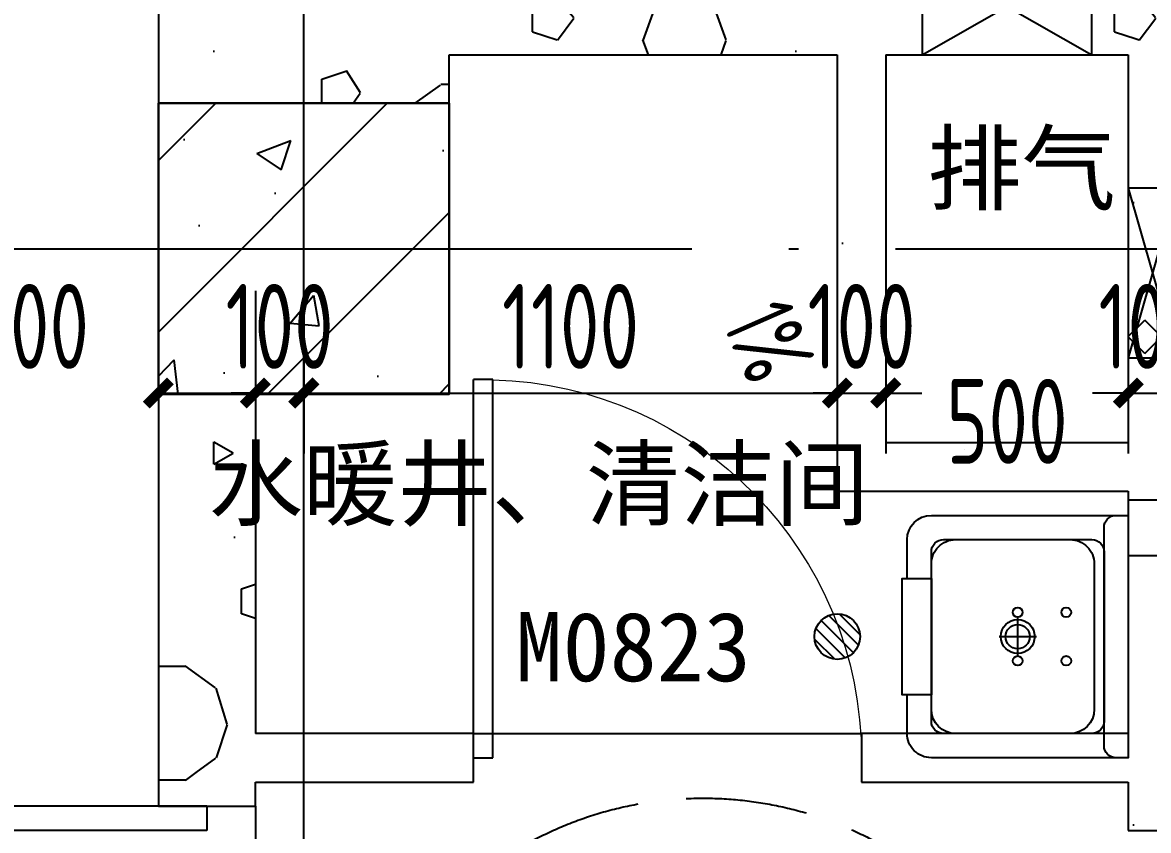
# Model space of a CAD drawing. Extents: x 116425 to 211028, y 11881 to 56060.
# Drawn here: x 182980 to 185302, y 36921 to 38588 of the extents above; entities that cross this region are included whole.
import ezdxf
from ezdxf.xclip import XClip

# ---------------------------------------------------------------- set-up
doc = ezdxf.new("R2010")
doc.units = 0
doc.header["$LTSCALE"] = 1000
doc.header["$MEASUREMENT"] = 0
doc.header["$XCLIPFRAME"] = 0
doc.linetypes.add('X-104 13#平面$0$DASH', pattern=[0.35, 0.25, -0.1])
doc.linetypes.add('X-104 13#平面$0$DOTE', pattern=[2.4200000000000004, 2, -0.2, 0.02, -0.2])
for name, color, linetype in [('01-标注_尺寸', 124, 'Continuous'), ('01-标注_符号', 200, 'Continuous'), ('02-TEXT_标注', 130, 'Continuous'), ('02-TEXT_门窗', 151, 'Continuous'), ('13#楼幕墙$0$A-C_玻璃幕墙', 140, 'Continuous'), ('13#楼幕墙$0$A-TECH_结构', 21, 'Continuous'), ('13#楼幕墙$0$D-铝板', 181, 'Continuous'), ('X-104 13#平面$0$A-C_门', 150, 'Continuous'), ('X-104 13#平面$0$A-I_卫-洁具', 241, 'Continuous'), ('X-104 13#平面$0$A-TECH_暖通', 6, 'Continuous'), ('X-104 13#平面$0$A-TECH_水', 3, 'Continuous'), ('X-104 13#平面$0$A-TECH_结构', 21, 'Continuous'), ('X-104 13#平面$0$A_AXIS-轴线', 36, 'X-104 13#平面$0$DOTE'), ('X-104 13#平面$1$05-填充_天正', 26, 'Continuous'), ('X-104 13#平面$1$A_STR-砌块墙', 121, 'Continuous'), ('X-104 13#平面$1$A_STR-砼柱', 51, 'Continuous')]:
    doc.layers.add(name, color=color, linetype=linetype)
doc.layers.add('X-104 13#平面$0$000套内', color=226, linetype='Continuous', lineweight=30, plot=False)
doc.styles.add('_TCH_DIM', font='ros1.shx', dxfattribs={"bigfont": 'jd.shx'})
doc.styles.add('_TCH_DIM_T3', font='ROS1', dxfattribs={"width": 0.8, "bigfont": 'JD'})
doc.styles.add('_TCH_WINDOW', font='STXIHEI_0.TTF')
doc.styles.get("Standard").update_dxf_attribs({"font": 'STXIHEI_0.TTF'})
doc.dimstyles.new('_TCH_ARCH&&50', dxfattribs={"dimtxt": 175, "dimasz": 50, "dimexe": 125, "dimexo": 150, "dimgap": 50, "dimtad": 1, "dimdec": 0, "dimzin": 0, "dimdsep": 46, "dimtxsty": '_TCH_DIM_T3', "dimblk": 'ARCHTICK', "dimcen": 0.09, "dimclrt": 7, "dimazin": 2, "dimtfac": 1, "dimtdec": 0, "dimtix": 1, "dimtmove": 2, "dimatfit": 3, "dimfxl": 0, "dimtolj": 1, "dimtzin": 0, "dimarcsym": 0})
pattern_1 = [(0, (354, -366), (600, 1200), [0, -1200]), (0, (-348, -528), (600, 1200), [0, -1200]), (0, (42, -540), (600, 1200), [0, -1200]), (0, (468, -186), (600, 1200), [0, -1200]), (0, (-30, -600), (600, 1200), [0, -1200]), (0, (588, 570), (600, 1200), [0, -1200]), (0, (222, 474), (600, 1200), [0, -1200]), (0, (413.9999999999999, 324), (600, 1200), [0, -1200]), (0, (-564, 300), (600, 1200), [0, -1200]), (0, (24, 246), (600, 1200), [0, -1200]), (0, (-204, -60), (600, 1200), [0, -1200]), (0, (-192, -509.9999999999999), (600, 1200), [0, -1200]), (0, (258, -558), (600, 1200), [0, -1200]), (0, (588, -30), (600, 1200), [0, -1200]), (0, (-534, -216), (600, 1200), [0, -1200]), (0, (-432, -12), (600, 1200), [0, -1200]), (0, (36, -96), (600, 1200), [0, -1200]), (0, (-132, -270), (600, 1200), [0, -1200]), (0, (-228, 126), (600, 1200), [0, -1200]), (0, (-78, 576), (600, 1200), [0, -1200]), (0, (-486.0000000000001, -468), (600, 1200), [0, -1200]), (0, (174, 330), (600, 1200), [0, -1200]), (0, (-384, 348), (600, 1200), [0, -1200]), (0, (-480, 504), (600, 1200), [0, -1200]), (130.601294, (514.285716, 194.285712), (-2999.999966861969, 3600.000015739533), [52.683108, -22074.222]), (18.4349488, (428.571432, 217.142856), (2999.999988936139, 1199.999991146445), [54.21048, -7535.2558]), (90, (428.571432, 165.714288), (600.0000000000001, 1200), [51.428568, -2348.5713]), (161.565051, (480, 148.571424), (-3000.000015105215, 1199.999910544823), [54.21048, -7535.2558]), (53.1301023, (480, 148.571424), (600.0000011342403, 1199.99999943288), [57.14286, -5942.856999999999]), (135, (525.714288, -462.85704), (-600.0000725322863, 1199.999918790402), [48.48732, -3345.6252]), (45, (457.142856, -462.85704), (599.9999961647541, 1199.999995157935), [48.48732, -3345.6252]), (135, (491.428572, -497.1428400000001), (-600.0000725322863, 1199.999918790402), [48.48732, -3345.6252]), (45, (491.428572, -497.1428400000001), (599.9999961647541, 1199.999995157935), [48.48732, -3345.6252]), (116.565051, (-51.42852, 342.857148), (-0.0001043859734650709, 2399.999934707041), [63.887652, -1277.753]), (180, (-79.99991999999999, 399.999996), (-599.9999999999998, 1200), [68.571432, -1131.4285]), (63.43494880000001, (-177.1428, 342.857148), (5.432290706153253e-06, 2399.999988372672), [63.887652, -1277.753]), (116.565051, (-148.5714, 285.714288), (-0.0001043859734650709, 2399.999934707041), [63.887652, -1277.753]), (0, (-148.5714, 285.714288), (600, 1200), [68.571432, -1131.4285]), (63.43494880000001, (-79.99991999999999, 285.714288), (5.432290706153253e-06, 2399.999988372672), [63.887652, -1277.753]), (107.102728, (399.999996, -62.85708000000001), (-1799.999931184909, 6000.000009680287), [77.72269200000001, -32565.805]), (143.972626, (377.142852, 11.428572), (-11399.99985547618, 8399.999990492668), [77.72269200000001, -16244.04]), (180, (314.285712, 57.14286), (-599.9999999999998, 1200), [74.285712, -1125.7142]), (36.02737329999999, (177.14286, 11.428572), (11399.99991575318, 8399.99990944439), [77.72269200000001, -16244.04]), (71.5650511, (154.285716, -57.14279999999999), (1800.000009240657, 5999.99998966958), [72.280632, -7517.185600000001]), (107.102728, (177.14286, -131.42856), (-1799.999931184909, 6000.000009680287), [77.72269200000001, -32565.805]), (143.972626, (240, -177.1428), (-11399.99985547618, 8399.999990492668), [77.72269200000001, -16244.04]), (0, (240, -177.1428), (600, 1200), [74.285712, -1125.7142]), (36.02737329999999, (314.285712, -177.1428), (11399.99991575318, 8399.99990944439), [77.72269200000001, -16244.04]), (71.5650511, (377.142852, -131.42856), (1800.000009240657, 5999.99998966958), [72.280632, -7517.185600000001]), (150.255118, (411.428568, 497.142852), (-1800.000004260273, 1199.999985130039), [46.07004, -9628.639200000001]), (90, (371.428572, 474.28572), (600.0000000000001, 1200), [45.714288, -2354.2855]), (29.7448813, (371.428572, 474.28572), (1800.000001060037, 1199.999994395642), [46.07004, -9628.639200000001]), (116.565051, (131.428572, -354.28572), (-0.0001043859734650709, 2399.999934707041), [63.887652, -1277.753]), (168.690067, (102.857148, -297.1428), (-5400.000004006199, 1199.999969888218), [58.274508, -12179.371]), (41.18592510000001, (0, -325.7142), (14999.99990911732, 13199.99988457684), [60.743688, -25451.604]), (90, (0, -382.85712), (600.0000000000001, 1200), [57.14286, -2342.857]), (138.814074, (45.714288, -422.85708), (-14999.99973338043, 13200.0000840726), [60.743688, -25451.604]), (16.6992442, (45.714288, -422.85708), (19799.99985103278, 5999.99993715613), [59.6589, -24997.075]), (60.9453959, (102.857148, -405.71424), (599.9999984077513, 1199.99998938541), [58.83217200000001, -24650.679]), (109.983106, (-371.42856, 148.571424), (-3000.000011299861, 8399.999977770043), [66.88400399999998, -28024.39499999999]), (155.556045, (-394.28568, 211.428576), (-7800.000029732115, 3599.999925205931), [69.045972, -28930.263]), (24.4439547, (-519.99996, 211.428576), (7800.000003890955, 3599.999982684802), [69.045972, -28930.263]), (70.01689340000001, (-542.85708, 148.571424), (3000.000009044286, 8399.999979161448), [66.88400399999999, -28024.395]), (109.983106, (-519.99996, 85.71428399999999), (-3000.000011299861, 8399.999977770043), [66.88400399999998, -28024.39499999999]), (160.016893, (-457.14276, 62.85714), (-3000.000001763259, 1199.999945333349), [66.88400399999999, -13978.755]), (19.9831065, (-457.14276, 62.85714), (2999.999983528817, 1199.999998096056), [66.88400399999999, -13978.755]), (70.01689340000001, (-394.28568, 85.71428399999999), (3000.000009044286, 8399.999979161448), [66.88400399999999, -28024.395]), (122.005383, (74.285712, 39.999996), (-600.0000805229399, 1199.999938741572), [53.908464, -11266.868]), (18.4349488, (-5.71428, 68.571432), (2999.999988936139, 1199.999991146445), [54.21048, -7535.2558]), (90, (-5.71428, 17.142852), (600.0000000000001, 1200), [51.428568, -2348.5713]), (161.565051, (45.714288, 0), (-3000.000015105215, 1199.999910544823), [54.21048, -7535.2558]), (54.46232220000002, (45.714288, 0), (4199.999993914518, 5999.999991012131), [49.15614, -20596.423]), (116.565051, (-274.28568, -251.42856), (-0.0001043859734650709, 2399.999934707041), [63.887652, -1277.753]), (180, (-302.85708, -194.28564), (-599.9999999999998, 1200), [62.85714, -1137.1428]), (59.0362434, (-399.99996, -251.42856), (600.000001953063, 1199.999994175555), [66.63945599999998, -13927.644]), (120.963756, (-365.71428, -308.57136), (-600.0000819959288, 1199.999944893199), [66.639456, -13927.644]), (0, (-365.71428, -308.57136), (600, 1200), [62.85714, -1137.1428]), (63.43494880000001, (-302.85708, -308.57136), (5.432290706153253e-06, 2399.999988372672), [63.887652, -1277.753])]

# ---------------------------------------------------------------- blocks, each defined once
blk = doc.blocks.new('X-104 13#平面$0$轴网')
at = {"layer": 'X-104 13#平面$0$A_AXIS-轴线', "linetype": 'X-104 13#平面$0$DOTE'}
blk.add_line((48500, -7400.98603368341), (48500, 24620.25062679139), dxfattribs=at)
blk = doc.blocks.new('13#楼幕墙')
at = {"layer": '13#楼幕墙$0$A-C_玻璃幕墙'}
for p, q in [((53293.20742207249, 85645.00747574437), (37799.99999999979, 76699.99999999991)), ((53287.88754627192, 85584.2010170999), (37849.99999999985, 76671.13248654053)), ((53271.92791887028, 85401.78164116651), (37999.99999999985, 76584.52994616209))]:
    blk.add_line(p, q, dxfattribs=at)
at = {"layer": '13#楼幕墙$0$A-TECH_结构'}
blk.add_lwpolyline([(4402.283722101345, 77599.99999999997), (-600.0000000001146, 77599.99999999997), (-600.0000000000582, 59999.99999999997), (21800.00000000001, 59999.99999999994), (21799.99999999999, 61599.99999999991), (58099.99999999993, 61600.00000000006), (58099.99999999987, 81220.00740966003), (53261.28816726917, 85280.16872387758), (38099.99999999985, 76526.79491924313), (38099.99999999985, 72299.99999999991), (12409.71024826031, 72299.99999999997), (4402.283722101213, 77600.00000000006)], dxfattribs=at)
at = {"layer": '13#楼幕墙$0$D-铝板'}
blk.add_lwpolyline([(37725.08619225933, 76829.9535375385), (53309.16704947412, 85827.42685167774), (53293.20742207248, 85645.00747574435), (37799.99999997837, 76700.00000003708)], close=True, dxfattribs=at)
blk = doc.blocks.new('X-104 13#平面$0$hgfd')
at = {"color": 8}
for p, q in [((3.335953806526959e-07, 266.5000000000036), (2.372253220528364e-07, 189.5000000000036)), ((-38.49999971458601, 228.000000048185), (38.50000028541399, 227.9999999518077))]:
    blk.add_line(p, q, dxfattribs=at)
for points in [[(250, -3.504792402964085e-07), (-249.9999999999927, 3.504792402964085e-07), (-249.9999994917889, 406.0000003504792, -0.4142135623732199), (-199.9999994292011, 456.0000002878987), (-119.9999994292084, 456.0000001877597), (-119.9999994166865, 466.000000187767), (120.0000005833208, 465.9999998122548), (120.0000005708062, 455.9999998122548), (200.000000570777, 455.9999997121158, -0.414213562372991), (250.0000005081893, 405.9999996495353)], [(175.000000062566, 49.99999974339516), (-174.9999999374049, 50.00000025659756, -0.4142135623730927), (-199.9999999061183, 75.00000028789145), (-199.9999995230974, 381.0000002878987, -0.414213562373095), (-174.9999994917962, 406.0000002565976), (175.0000005082111, 405.9999997434024, -0.4142135623731322), (200.0000004769245, 380.9999997121085), (200.0000000938744, 74.99999971210127, -0.4142135623730573)], [(250, -3.504792402964085e-07), (-249.9999999999927, 3.504792402964085e-07), (-249.9999999686988, 25.00000035048652, -0.4142135623730971), (-224.9999999373977, 50.00000031918535), (225.0000000625878, 49.99999968082193, -0.4142135623730932), (250.0000000313012, 24.99999964952804)]]:
    blk.add_lwpolyline(points, format="xyb", close=True)
blk.add_lwpolyline([(120.0000005082184, 405.9999998122476), (-119.9999994917889, 406.0000001877524), (-119.9999994166865, 466.000000187767), (120.0000005833208, 465.9999998122548)], close=True)
blk.add_lwpolyline([(120.0000005708062, 455.9999998122548), (200.000000570777, 455.9999997121158, -0.414213562373095), (250.0000005081893, 405.9999996495353), (250, -3.504792402964085e-07), (-249.9999999999927, 3.504792402964085e-07), (-249.9999994917889, 406.0000003504792, -0.4142135623730929), (-199.9999994292011, 456.0000002878987), (-119.9999994292084, 456.0000001877597)], format="xyb")
blk.add_lwpolyline([(150.0000000876389, 69.99999977469633), (-149.9999999123756, 70.00000022531094, -0.4142135623730976), (-199.9999998497879, 120.0000002878915), (-199.9999995543913, 356.0000002878842, -0.414213562373095), (-149.9999994918035, 406.0000002253037), (150.0000005081965, 405.9999997746963, -0.414213562373095), (200.0000004456087, 355.9999997121085), (200.0000001502194, 119.9999997121231, -0.4142135623731096)], format="xyb", close=True, dxfattribs=at)
for centre, radius in [((2.854139893315732e-07, 228.0000000000036), 35), ((-49.99999971457146, 228.0000000625914), 10), ((50.00000028542127, 227.9999999374159), 10), ((-49.99999983975431, 128.0000000625841), 10), ((50.00000016025297, 127.9999999374159), 10)]:
    blk.add_circle(centre, radius)
blk.add_circle((2.854139893315732e-07, 228.0000000000036), 25, dxfattribs=at)
blk = doc.blocks.new('*U228')
blk.add_lwpolyline([(200.000000000211, 0), (200.000000000211, 350.0000000002182), (0, 350.0000000002182), (0, 0), (200.000000000211, 0), (0, 350.0000000002182), (0, 0), (200.000000000211, 350.0000000002182)])
blk = doc.blocks.new('*U229')
blk.add_lwpolyline([(100.000000000211, 0), (100.000000000211, 350.0000000002181), (0, 350.0000000002181), (0, 0), (100.000000000211, 0), (0, 350.0000000002181), (0, 0), (100.000000000211, 350.0000000002181)])
blk = doc.blocks.new('X-104 13#平面$0$$DorLib2D$00000001')
for p, q in [((0.45, 0.9750000000000001), (0.5000000000000002, 0.9750000000000001)), ((0.45, 0), (0.45, 0.9750000000000001)), ((0.5, 0), (0.5, 0.9750000000000001)), ((0.5, 0), (0.45, 0))]:
    blk.add_line(p, q)
at = {"lineweight": 13}
blk.add_arc((0.475, 0), 0.975, 91.4692835813538, 180, dxfattribs=at)
blk = doc.blocks.new('X-104 13#平面$0$$TwtSys$00000141')
for p, q in [((-94.19606303561523, 7.672111694559135), (-10.08309029082739, 91.78508443935061)), ((-94.19606303561523, 7.672111694559135), (-10.08309029082739, 91.78508443935061)), ((-87.21916889109707, -35.05448014085778), (35.05448014085778, 87.21916889110071)), ((-87.21916889109707, -35.05448014085778), (35.05448014085778, 87.21916889110071)), ((-66.46803743153214, -66.46803743153941), (66.46803743153214, 66.46803743153214)), ((-66.46803743153214, -66.46803743153578), (66.46803743153214, 66.46803743153214)), ((-32.35611368903483, -87.061266563549), (87.58274635417911, 32.87759347966494)), ((-32.35611368903483, -87.061266563549), (87.58274635417911, 32.87759347966858)), ((11.43110768805855, -92.25951895252001), (92.2594807012465, -11.43114593933933)), ((11.43110768805855, -92.25951895252001), (92.2594807012465, -11.43114593933933))]:
    blk.add_line(p, q)
blk.add_circle((0, 0), 94)
blk.add_circle((0, 0), 94)
blk = doc.blocks.new('X-104 13#平面')
at = {"layer": 'X-104 13#平面$1$05-填充_天正'}
h = blk.add_hatch(dxfattribs=at)
h.set_pattern_fill('加气混凝土', color=256, scale=100, style=0)
h.set_pattern_definition(pattern_1)
h.paths.add_polyline_path([(48333.33333333989, 14866.6666666664), (48400.00000000669, 14699.99999999976), (48800.00000000652, 14699.99999999969), (48800.00000000652, 14999.99999999969), (48400.00000000648, 14999.99999999976)])
h = blk.add_hatch(dxfattribs=at)
h.set_pattern_fill('加气混凝土', color=256, scale=100, style=0)
h.set_pattern_definition(pattern_1)
h.paths.add_polyline_path([(48800.00000000652, 14999.99999999969), (48800.00000000652, 14799.99999999969), (49600.00000000644, 14799.99999999976), (49650.00000000652, 14866.66666666636), (49650.00000000654, 14999.99999999969)])
h = blk.add_hatch(dxfattribs=at)
h.set_pattern_fill('加气混凝土', color=256, scale=100, style=0)
h.set_pattern_definition(pattern_1)
h.paths.add_polyline_path([(49650.00000000652, 14866.66666666636), (49700.00000000657, 14799.99999999962), (50200.00000000661, 14799.99999999962), (50250.00000000652, 14899.99999999965), (50200.00000000644, 14999.99999999962), (49650.00000000654, 14999.99999999969)])
h = blk.add_hatch(dxfattribs=at)
h.set_pattern_fill('加气混凝土', color=256, scale=100, style=0)
h.set_pattern_definition(pattern_1)
h.paths.add_polyline_path([(48200.00000000652, 14699.99999999984), (48400.00000000668, 14699.99999999981), (48333.33333333989, 14866.6666666664), (48200.00000000652, 14899.9999999997)])
h = blk.add_hatch(dxfattribs=at)
h.set_pattern_fill('加气混凝土', color=256, scale=100, style=0)
h.set_pattern_definition(pattern_1)
h.paths.add_polyline_path([(50250.00000000652, 14899.99999999965), (50200.00000000661, 14799.99999999962), (50200.0000000066, 13999.99999999963), (50233.3333333398, 13933.33333333305), (50300.00000000654, 13899.99999999971), (50300.00000000648, 14799.99999999969)])
h = blk.add_hatch(dxfattribs=at)
h.set_pattern_fill('加气混凝土', color=256, scale=100, style=0)
h.set_pattern_definition(pattern_1)
h.paths.add_polyline_path([(49650.00000000652, 14866.66666666636), (49600.00000000644, 14799.99999999976), (49600.00000000644, 13899.99999999982), (49700.00000000656, 13999.99999999963), (49700.00000000657, 14799.99999999962)])
h = blk.add_hatch(dxfattribs=at)
h.set_pattern_fill('钢筋混凝土', color=256, scale=100, style=0)
h.set_pattern_definition([(45, (0, 0), (-176.7766952966369, 176.7766952966369), []), (49.99999999999999, (0, 0), (717.2601826007534, -62.75213498259511), [75, -825]), (355, (0, 0), (-138.751333613, 752.1921337000118), [60, -660]), (100.4514, (59.77168, -5.22934), (578.5093817140216, 689.4395420609536), [63.74019000000001, -701.142112]), (46.18420000000002, (0, 200), (1067.241048625644, -165.5190143290181), [112.5, -1237.5]), (96.6356, (88.936745, 186.206693), (934.6627055487033, 974.1178709004417), [95.610288, -1051.713]), (351.1842, (0, 200), (934.6619451336272, 974.1186009253246), [90, -990]), (21, (100, 150), (596.9070521184617, -402.6188906653388), [75, -825]), (326.0000000000001, (100, 150), (243.3153319215817, 725.150045046853), [60, -660]), (71.4514, (149.742233, 116.448394), (840.22262858149, 322.5304967099524), [63.74019000000001, -701.142112]), (37.50000000000001, (0, 0), (12.15985531729067, 332.8938538313115), [0, -652, 0, -670, 0, -662.5]), (7.499999999999999, (0, 0), (263.0695374421486, 394.4117118823602), [0, -382, 0, -637, 0, -252.5]), (327.5, (-223, 0), (533.822436172409, -22.55487173437976), [0, -250, 0, -780, 0, -1035]), (317.5, (-323, 0), (583.1861693423863, 100.1049823323177), [0, -325, 0, -518, 0, -735])])
h.paths.add_polyline_path([(48200.00000000652, 14099.99999999984), (48800.00000000652, 14099.99999999984), (48800.00000000652, 14699.99999999984), (48200.00000000652, 14699.99999999984)])
h = blk.add_hatch(dxfattribs=at)
h.set_pattern_fill('加气混凝土', color=256, scale=100, style=0)
h.set_pattern_definition(pattern_1)
h.paths.add_polyline_path([(48400.00000000652, 14099.99999999984), (48200.00000000652, 14099.99999999984), (48200.00000000652, 13299.9999999996), (48333.33333333986, 13333.33333333292), (48400.00000000651, 13399.99999999956)])
h = blk.add_hatch(dxfattribs=at)
h.set_pattern_fill('加气混凝土', color=256, scale=100, style=0)
h.set_pattern_definition(pattern_1)
h.paths.add_polyline_path([(49700.00000000656, 13999.99999999963), (49600.00000000644, 13899.99999999982), (50200.00000000628, 13899.99999999982), (50233.3333333398, 13933.33333333305), (50200.0000000066, 13999.99999999963)])
h = blk.add_hatch(dxfattribs=at)
h.set_pattern_fill('加气混凝土', color=256, scale=100, style=0)
h.set_pattern_definition(pattern_1)
h.paths.add_polyline_path([(50233.3333333398, 13933.33333333305), (50200.00000000628, 13899.99999999982), (50200.00000000654, 13614.99999999962), (50266.66666667321, 13604.99999999965), (50300.00000000666, 13614.99999999973), (50300.00000000654, 13899.99999999971)])
h = blk.add_hatch(dxfattribs=at)
h.set_pattern_fill('加气混凝土', color=256, scale=100, style=0)
h.set_pattern_definition(pattern_1)
h.paths.add_polyline_path([(50266.66666667321, 13604.99999999965), (50200.00000000654, 13614.99999999962), (50200.00000000682, 13399.99999999956), (50233.33333333996, 13333.33333333292), (50300.00000000654, 13299.9999999996), (50300.00000000644, 13584.9999999996)])
h = blk.add_hatch(dxfattribs=at)
h.set_pattern_fill('加气混凝土', color=256, scale=100, style=0)
h.set_pattern_definition(pattern_1)
h.paths.add_polyline_path([(48400.00000000652, 13299.99999999962), (48850.00000000686, 13299.99999999959), (48850.00000000685, 13399.99999999954), (48400.00000000651, 13399.99999999956), (48333.33333333986, 13333.33333333293)])
h = blk.add_hatch(dxfattribs=at)
h.set_pattern_fill('加气混凝土', color=256, scale=100, style=0)
h.set_pattern_definition(pattern_1)
h.paths.add_polyline_path([(50200.00000000682, 13399.99999999956), (49650.00000000656, 13399.99999999954), (49650.00000000656, 13299.99999999959), (50200.0000000065, 13299.99999999962), (50233.33333333995, 13333.33333333292)])
h = blk.add_hatch(dxfattribs=at)
h.set_pattern_fill('加气混凝土', color=256, scale=100, style=0)
h.set_pattern_definition(pattern_1)
h.paths.add_polyline_path([(48200.00000000652, 13299.9999999996), (48200.00000000654, 13249.9999999997), (48400.0000000065, 13249.9999999997), (48400.00000000652, 13299.99999999962), (48333.33333333986, 13333.33333333293)])
h = blk.add_hatch(dxfattribs=at)
h.set_pattern_fill('加气混凝土', color=256, scale=100, style=0)
h.set_pattern_definition(pattern_1)
h.paths.add_polyline_path([(50200.0000000065, 13299.99999999962), (50200.00000000653, 13199.9999999997), (50300.00000000653, 13199.9999999997), (50300.00000000654, 13299.9999999996), (50233.33333333995, 13333.33333333292)])
blk.add_lwpolyline([(48200.00000000003, 14700.00000000009), (48800.00000000003, 14700.00000000009), (48800.00000000003, 14100.00000000009), (48200.00000000003, 14100.00000000009)], close=True)
at = {"layer": 'X-104 13#平面$0$000套内'}
blk.add_lwpolyline([(4100.000000000022, 77750.00000000006), (4100.000000000024, 68699.99999999999), (-750.0000000000621, 68699.99999999999), (-750.0000000000618, 59850), (21949.99999999995, 59850), (21949.99999999994, 61450), (58249.99999999994, 61450), (58249.99999999994, 71299.99999999971), (48400.00000000652, 71299.99999999971), (48400.00000000652, 73449.99999999971), (53400.00000000652, 73449.99999999971), (53400.00000000652, 80499.99999999971), (58249.99999999994, 80499.99999999971), (58249.99999999994, 81290.05161517872), (53288.97308394587, 85452.64044071968), (37949.99999999994, 76613.31606116104), (37949.99999999994, 72450), (12454.85512413029, 72449.99999999993), (4447.428597971128, 77750.00000000006)], close=True, dxfattribs=at)
at = {"layer": 'X-104 13#平面$0$A-C_门'}
for p, q in [((48850.00000000666, 13399.9999999996), (49650.00000000666, 13399.9999999996)), ((48400.00000000652, 13249.9999999997), (48400.00000000652, 12249.9999999997))]:
    blk.add_line(p, q, dxfattribs=at)
at = {"layer": 'X-104 13#平面$0$A-I_卫-洁具', "linetype": 'X-104 13#平面$0$DASH'}
blk.add_circle((49323.19827218121, 12516.64817327634), 750, dxfattribs=at)
at = {"layer": 'X-104 13#平面$0$A_AXIS-轴线', "linetype": 'X-104 13#平面$0$DOTE'}
for p, q in [((39500, 76800.00000000007), (60408.42140219617, 76800.00000000009)), ((39500, 14400.00000000007), (60408.42140219617, 14400.00000000009))]:
    blk.add_line(p, q, dxfattribs=at)
at = {"layer": 'X-104 13#平面$1$A_STR-砌块墙'}
for p, q in [((48200.00000000652, 14899.9999999997), (48200.0000000064, 14699.9999999998)), ((48800.00000000652, 14699.99999999969), (48800.00000000652, 14799.99999999969)), ((48800.00000000652, 14799.99999999969), (49600.00000000644, 14799.99999999976)), ((49600.00000000644, 14799.99999999976), (49600.00000000644, 13899.99999999982)), ((49700.00000000657, 14799.99999999962), (49700.00000000656, 13999.99999999963)), ((49700.00000000657, 14799.99999999962), (50200.00000000661, 14799.99999999962)), ((50200.00000000661, 14799.99999999962), (50200.0000000066, 13999.99999999963)), ((48400.00000000669, 14699.99999999976), (48800.00000000652, 14699.99999999969)), ((48200.00000000655, 14100), (48200.00000000652, 13299.9999999996)), ((48400.00000000652, 14100), (48400.00000000651, 13399.99999999956)), ((49700.00000000656, 13999.99999999963), (50200.0000000066, 13999.99999999963)), ((49600.00000000644, 13899.99999999982), (50200.00000000628, 13899.99999999982)), ((50200.00000000628, 13899.99999999982), (50200.00000000654, 13614.99999999962)), ((50200.00000000654, 13614.99999999962), (50200.00000000682, 13399.99999999956)), ((48850.00000000685, 13399.99999999954), (48400.00000000651, 13399.99999999956)), ((48850.00000000686, 13299.99999999959), (48850.00000000685, 13399.99999999954)), ((50200.00000000682, 13399.99999999956), (49650.00000000656, 13399.99999999954)), ((49650.00000000656, 13399.99999999954), (49650.00000000656, 13299.99999999959)), ((48200.00000000652, 13299.9999999996), (48200.00000000654, 13249.9999999997)), ((48400.00000000652, 13299.99999999962), (48850.00000000686, 13299.99999999959)), ((48400.0000000065, 13249.9999999997), (48400.00000000652, 13299.99999999962)), ((49650.00000000656, 13299.99999999959), (50200.0000000065, 13299.99999999962)), ((50200.0000000065, 13299.99999999962), (50200.00000000653, 13199.9999999997)), ((48200.00000000654, 13249.9999999997), (48400.0000000065, 13249.9999999997)), ((50200.00000000653, 13199.9999999997), (50300.00000000653, 13199.9999999997))]:
    blk.add_line(p, q, dxfattribs=at)
at = {"layer": 'X-104 13#平面$1$A_STR-砼柱'}
for p, q in [((48800.00000000652, 14699.99999999984), (48200.00000000652, 14699.99999999984)), ((48200.00000000652, 14699.99999999984), (48200.00000000652, 14099.99999999984)), ((48800.00000000652, 14099.99999999984), (48800.00000000652, 14699.99999999984)), ((48200.00000000652, 14099.99999999984), (48800.00000000652, 14099.99999999984))]:
    blk.add_line(p, q, dxfattribs=at)
blk.add_blockref('X-104 13#平面$0$轴网', (0, 0))
at = {"layer": 'X-104 13#平面$0$A-C_门', "xscale": -800, "yscale": 800, "zscale": 100}
blk.add_blockref('X-104 13#平面$0$$DorLib2D$00000001', (49250.00000000666, 13349.9999999996), dxfattribs=at)
at = {"layer": 'X-104 13#平面$0$A-C_门', "xscale": -1000, "yscale": -1000, "zscale": 200, "rotation": 270}
blk.add_blockref('X-104 13#平面$0$$DorLib2D$00000001', (48300.00000000652, 12749.9999999997), dxfattribs=at)
at = {"layer": 'X-104 13#平面$0$A-I_卫-洁具', "ltscale": 0.1, "rotation": 89.9999999936968}
blk.add_blockref('X-104 13#平面$0$hgfd', (50199.99999962832, 13599.99999999978), dxfattribs=at)
at = {"layer": 'X-104 13#平面$0$A-TECH_暖通'}
for name, p, rotation in [('*U228', (49775.00000000619, 14999.99999999955), 270), ('*U229', (50300.00000000663, 14524.9999999992), 180)]:
    blk.add_blockref(name, p, dxfattribs=dict(at, rotation=rotation))
at = {"layer": 'X-104 13#平面$0$A-TECH_水', "xscale": 0.5, "yscale": 0.5, "zscale": 0.5, "rotation": 270}
blk.add_blockref('X-104 13#平面$0$$TwtSys$00000141', (49599.99999962831, 13600.00000000004), dxfattribs=at)
at = {"layer": 'X-104 13#平面$0$A-TECH_结构'}
blk.add_blockref('13#楼幕墙', (0, 0), dxfattribs=at)
blk = doc.blocks.new('_ArchTick')
at = {"color": 0, "linetype": 'ByBlock', "const_width": 0.4}
blk.add_lwpolyline([(-0.5, -0.5), (0.5, 0.5)], dxfattribs=at)
blk = doc.blocks.new('*D673')
at = {"layer": '01-标注_尺寸', "color": 0, "lineweight": -2, "transparency": 16777216}
for p, q in [((183259.8480041285, 38034.21652919817), (183259.8480041285, 37698.63074917052)), ((183459.8480041285, 38034.21652919817), (183459.8480041285, 37698.63074917052)), ((183259.8480041285, 37823.63074917052), (183459.8480041285, 37823.63074917052))]:
    blk.add_line(p, q, dxfattribs=at)
at = {"layer": 'Defpoints', "color": 0, "transparency": 16777216}
for p in [(183259.8480041285, 38184.21652919817), (183459.8480041285, 38184.21652919817), (183459.8480041285, 37823.63074917052)]:
    blk.add_point(p, dxfattribs=at)
at = {"layer": '01-标注_尺寸', "color": 0, "lineweight": -2, "transparency": 16777216, "xscale": 50, "yscale": 50, "zscale": 50, "rotation": 180}
blk.add_blockref('_ArchTick', (183259.8480041285, 37823.63074917052), dxfattribs=at)
at = {"layer": '01-标注_尺寸', "color": 0, "lineweight": -2, "transparency": 16777216, "xscale": 50, "yscale": 50, "zscale": 50}
blk.add_blockref('_ArchTick', (183459.8480041285, 37823.63074917052), dxfattribs=at)
at = {"layer": '01-标注_尺寸', "color": 7, "transparency": 16777216, "insert": (182994.4793438212, 37961.13074917052), "char_height": 175, "attachment_point": 5, "style": '_TCH_DIM_T3'}
blk.add_mtext('\\A1;200', dxfattribs=at)
blk = doc.blocks.new('*D674')
at = {"layer": '01-标注_尺寸', "color": 0, "lineweight": -2, "transparency": 16777216}
for p, q in [((183459.8480041285, 38034.21652919817), (183459.8480041285, 37698.63074917052)), ((183559.848004122, 38034.21652919817), (183559.848004122, 37698.63074917052)), ((183459.8480041285, 37823.63074917052), (183409.8480041285, 37823.63074917052)), ((183459.8480041285, 37823.63074917052), (183559.848004122, 37823.63074917052)), ((183559.848004122, 37823.63074917052), (183609.848004122, 37823.63074917052))]:
    blk.add_line(p, q, dxfattribs=at)
at = {"layer": 'Defpoints', "color": 0, "transparency": 16777216}
for p in [(183459.8480041285, 38184.21652919817), (183559.848004122, 38184.21652919817), (183559.848004122, 37823.63074917052)]:
    blk.add_point(p, dxfattribs=at)
at = {"layer": '01-标注_尺寸', "color": 0, "lineweight": -2, "transparency": 16777216, "xscale": 50, "yscale": 50, "zscale": 50}
blk.add_blockref('_ArchTick', (183459.8480041285, 37823.63074917052), dxfattribs=at)
at = {"layer": '01-标注_尺寸', "color": 0, "lineweight": -2, "transparency": 16777216, "xscale": 50, "yscale": 50, "zscale": 50, "rotation": 180}
blk.add_blockref('_ArchTick', (183559.848004122, 37823.63074917052), dxfattribs=at)
at = {"layer": '01-标注_尺寸', "color": 7, "transparency": 16777216, "insert": (183509.8480041252, 37961.13074917052), "char_height": 175, "attachment_point": 5, "style": '_TCH_DIM_T3'}
blk.add_mtext('\\A1;100', dxfattribs=at)
blk = doc.blocks.new('*D675')
at = {"layer": '01-标注_尺寸', "color": 0, "lineweight": -2, "transparency": 16777216}
for p, q in [((183559.848004122, 38034.21652919817), (183559.848004122, 37698.63074917052)), ((184659.8480041284, 38034.21652919817), (184659.8480041284, 37698.63074917052)), ((183559.848004122, 37823.63074917052), (184659.8480041284, 37823.63074917052))]:
    blk.add_line(p, q, dxfattribs=at)
at = {"layer": 'Defpoints', "color": 0, "transparency": 16777216}
for p in [(183559.848004122, 38184.21652919817), (184659.8480041284, 38184.21652919817), (184659.8480041284, 37823.63074917052)]:
    blk.add_point(p, dxfattribs=at)
at = {"layer": '01-标注_尺寸', "color": 0, "lineweight": -2, "transparency": 16777216, "xscale": 50, "yscale": 50, "zscale": 50, "rotation": 180}
blk.add_blockref('_ArchTick', (183559.848004122, 37823.63074917052), dxfattribs=at)
at = {"layer": '01-标注_尺寸', "color": 0, "lineweight": -2, "transparency": 16777216, "xscale": 50, "yscale": 50, "zscale": 50}
blk.add_blockref('_ArchTick', (184659.8480041284, 37823.63074917052), dxfattribs=at)
at = {"layer": '01-标注_尺寸', "color": 7, "transparency": 16777216, "insert": (184109.8480041252, 37961.13074917052), "char_height": 175, "attachment_point": 5, "style": '_TCH_DIM_T3'}
blk.add_mtext('\\A1;1100', dxfattribs=at)
blk = doc.blocks.new('*D676')
at = {"layer": '01-标注_尺寸', "color": 0, "lineweight": -2, "transparency": 16777216}
for p, q in [((184659.8480041284, 38034.21652919817), (184659.8480041284, 37698.63074917052)), ((184759.8480041286, 38034.21652919817), (184759.8480041286, 37698.63074917052)), ((184659.8480041284, 37823.63074917052), (184609.8480041284, 37823.63074917052)), ((184659.8480041284, 37823.63074917052), (184759.8480041286, 37823.63074917052)), ((184759.8480041286, 37823.63074917052), (184809.8480041286, 37823.63074917052))]:
    blk.add_line(p, q, dxfattribs=at)
at = {"layer": 'Defpoints', "color": 0, "transparency": 16777216}
for p in [(184659.8480041284, 38184.21652919817), (184759.8480041286, 38184.21652919817), (184759.8480041286, 37823.63074917052)]:
    blk.add_point(p, dxfattribs=at)
at = {"layer": '01-标注_尺寸', "color": 0, "lineweight": -2, "transparency": 16777216, "xscale": 50, "yscale": 50, "zscale": 50}
blk.add_blockref('_ArchTick', (184659.8480041284, 37823.63074917052), dxfattribs=at)
at = {"layer": '01-标注_尺寸', "color": 0, "lineweight": -2, "transparency": 16777216, "xscale": 50, "yscale": 50, "zscale": 50, "rotation": 180}
blk.add_blockref('_ArchTick', (184759.8480041286, 37823.63074917052), dxfattribs=at)
at = {"layer": '01-标注_尺寸', "color": 7, "transparency": 16777216, "insert": (184709.8480041285, 37961.13074917052), "char_height": 175, "attachment_point": 5, "style": '_TCH_DIM_T3'}
blk.add_mtext('\\A1;100', dxfattribs=at)
blk = doc.blocks.new('*D677')
at = {"layer": '01-标注_尺寸', "color": 0, "lineweight": -2, "transparency": 16777216}
for p, q in [((184759.8480041286, 38034.21652919817), (184759.8480041286, 37698.63074917052)), ((185259.8480041284, 38034.21652919817), (185259.8480041284, 37698.63074917052)), ((184759.8480041286, 37823.63074917052), (184833.8480041285, 37823.63074917052)), ((185259.8480041284, 37823.63074917052), (185185.8480041285, 37823.63074917052))]:
    blk.add_line(p, q, dxfattribs=at)
at = {"layer": 'Defpoints', "color": 0, "transparency": 16777216}
for p in [(184759.8480041286, 38184.21652919817), (185259.8480041284, 38184.21652919817), (185259.8480041284, 37823.63074917052)]:
    blk.add_point(p, dxfattribs=at)
at = {"layer": '01-标注_尺寸', "color": 0, "lineweight": -2, "transparency": 16777216, "xscale": 50, "yscale": 50, "zscale": 50, "rotation": 180}
blk.add_blockref('_ArchTick', (184759.8480041286, 37823.63074917052), dxfattribs=at)
at = {"layer": '01-标注_尺寸', "color": 0, "lineweight": -2, "transparency": 16777216, "xscale": 50, "yscale": 50, "zscale": 50}
blk.add_blockref('_ArchTick', (185259.8480041284, 37823.63074917052), dxfattribs=at)
at = {"layer": '01-标注_尺寸', "color": 7, "transparency": 16777216, "insert": (185009.8480041285, 37765.23679174413), "char_height": 175, "attachment_point": 5, "style": '_TCH_DIM_T3'}
blk.add_mtext('\\A1;500', dxfattribs=at)
blk = doc.blocks.new('*D678')
at = {"layer": '01-标注_尺寸', "color": 0, "lineweight": -2, "transparency": 16777216}
for p, q in [((185259.8480041284, 38034.21652919817), (185259.8480041284, 37698.63074917052)), ((185359.8480041286, 38034.21652919817), (185359.8480041286, 37698.63074917052)), ((185259.8480041284, 37823.63074917052), (185209.8480041284, 37823.63074917052)), ((185259.8480041284, 37823.63074917052), (185359.8480041286, 37823.63074917052)), ((185359.8480041286, 37823.63074917052), (185409.8480041286, 37823.63074917052))]:
    blk.add_line(p, q, dxfattribs=at)
at = {"layer": 'Defpoints', "color": 0, "transparency": 16777216}
for p in [(185259.8480041284, 38184.21652919817), (185359.8480041286, 38184.21652919817), (185359.8480041286, 37823.63074917052)]:
    blk.add_point(p, dxfattribs=at)
at = {"layer": '01-标注_尺寸', "color": 0, "lineweight": -2, "transparency": 16777216, "xscale": 50, "yscale": 50, "zscale": 50}
blk.add_blockref('_ArchTick', (185259.8480041284, 37823.63074917052), dxfattribs=at)
at = {"layer": '01-标注_尺寸', "color": 0, "lineweight": -2, "transparency": 16777216, "xscale": 50, "yscale": 50, "zscale": 50, "rotation": 180}
blk.add_blockref('_ArchTick', (185359.8480041286, 37823.63074917052), dxfattribs=at)
at = {"layer": '01-标注_尺寸', "color": 7, "transparency": 16777216, "insert": (185309.8480041285, 37961.13074917052), "char_height": 175, "attachment_point": 5, "style": '_TCH_DIM_T3'}
blk.add_mtext('\\A1;100', dxfattribs=at)
blk = doc.blocks.new('*D832')
at = {"layer": '01-标注_尺寸', "color": 0, "lineweight": -2, "transparency": 16777216}
for p, q in [((185667.8504369216, 37721.20475974264), (185667.8504369216, 37771.20475974264)), ((185409.8480041283, 37721.20475974264), (185792.8504369216, 37721.20475974264)), ((185667.8504369216, 37621.20475974283), (185667.8504369216, 37721.20475974264)), ((185409.8480041283, 37621.20475974283), (185792.8504369216, 37621.20475974283)), ((185667.8504369216, 37621.20475974283), (185667.8504369216, 37571.20475974283))]:
    blk.add_line(p, q, dxfattribs=at)
at = {"layer": 'Defpoints', "color": 0, "transparency": 16777216}
for p in [(185259.8480041283, 37721.20475974264), (185667.8504369216, 37721.20475974264), (185259.8480041283, 37621.20475974283)]:
    blk.add_point(p, dxfattribs=at)
at = {"layer": '01-标注_尺寸', "color": 0, "lineweight": -2, "transparency": 16777216, "xscale": 50, "yscale": 50, "zscale": 50}
for p, rotation in [((185667.8504369216, 37721.20475974264), 270), ((185667.8504369216, 37621.20475974283), 90)]:
    blk.add_blockref('_ArchTick', p, dxfattribs=dict(at, rotation=rotation))
at = {"layer": '01-标注_尺寸', "color": 7, "transparency": 16777216, "insert": (185530.3504369216, 37671.20475974277), "char_height": 175, "attachment_point": 5, "rotation": 90, "style": '_TCH_DIM_T3'}
blk.add_mtext('\\A1;100', dxfattribs=at)
blk = doc.blocks.new('*D833')
at = {"layer": '01-标注_尺寸', "color": 0, "lineweight": -2, "transparency": 16777216}
for p, q in [((185409.8480041283, 38521.20475974269), (185792.8504369216, 38521.20475974269)), ((185667.8504369216, 37721.20475974264), (185667.8504369216, 38521.20475974269)), ((185409.8480041283, 37721.20475974264), (185792.8504369216, 37721.20475974264))]:
    blk.add_line(p, q, dxfattribs=at)
at = {"layer": 'Defpoints', "color": 0, "transparency": 16777216}
for p in [(185259.8480041283, 38521.20475974269), (185667.8504369216, 38521.20475974269), (185259.8480041283, 37721.20475974264)]:
    blk.add_point(p, dxfattribs=at)
at = {"layer": '01-标注_尺寸', "color": 0, "lineweight": -2, "transparency": 16777216, "xscale": 50, "yscale": 50, "zscale": 50}
for p, rotation in [((185667.8504369216, 38521.20475974269), 90), ((185667.8504369216, 37721.20475974264), 270)]:
    blk.add_blockref('_ArchTick', p, dxfattribs=dict(at, rotation=rotation))
at = {"layer": '01-标注_尺寸', "color": 7, "transparency": 16777216, "insert": (185530.3504369216, 38121.2047597427), "char_height": 175, "attachment_point": 5, "rotation": 90, "style": '_TCH_DIM_T3'}
blk.add_mtext('\\A1;800', dxfattribs=at)

msp = doc.modelspace()

# ---------------------------------------------------------------- linework, layer by layer
at = {"layer": '01-标注_符号'}
msp.add_lwpolyline([(184343.6239893582, 38006.50779004293, 0, 0, 0), (184415.5705329331, 37842.90469660574, 40.00000000000001, 0, 0), (184475.9540292316, 37705.59543481044, 0, 0, 0)], format="xyseb", dxfattribs=at)

# ---------------------------------------------------------------- block references
ref = msp.add_blockref('X-104 13#平面', (135059.848004122, 23721.20475974301))
XClip(ref).set_block_clipping_path([(47300.000000006556, 8199.999999999825), (54100.00000000717, 18799.999999999825)])
ref = msp.add_blockref('X-104 13#平面', (144576.4652500402, -38678.79524025696))
XClip(ref).set_block_clipping_path([(47300.000000006556, 70599.9999999998), (54100.00000000717, 81199.9999999998)])

# ---------------------------------------------------------------- texts
at = {"layer": '02-TEXT_标注'}
for s, p in [('排气', (184844.9980373781, 38215.8116532301)), ('水暖井、清洁间', (183363.3078512955, 37565.16660766602))]:
    msp.add_text(s, height=142.7128820960698, dxfattribs=at).set_placement(p)
at = {"layer": '02-TEXT_标注', "style": '_TCH_DIM', "width": 0.7058823529411765}
msp.add_text('1%%%', height=148.75, rotation=293.7381041112807, dxfattribs=at).set_placement((184421.3933409761, 37966.93767238868))
at = {"layer": '02-TEXT_门窗', "style": '_TCH_WINDOW'}
msp.add_text('M0823', height=142.7128820960698, dxfattribs=at).set_placement((183996.2705258117, 37229.09586720634))

# ---------------------------------------------------------------- dimensions: what is measured, and where the dimension line sits
at = {"layer": '01-标注_尺寸'}
for p1, p2, distance, picture, middle in [((185259.8480041283, 37721.20475974264), (185259.8480041283, 38521.20475974269), -408.0024327933206, '*D833', (185530.3504369216, 38121.2047597427)), ((183459.8480041285, 38184.21652919817), (183559.848004122, 38184.21652919817), -360.58578002764983, '*D674', (183509.8480041252, 37961.13074917052)), ((183559.848004122, 38184.21652919817), (184659.8480041284, 38184.21652919817), -360.5857800276499, '*D675', (184109.8480041252, 37961.13074917052)), ((184659.8480041284, 38184.21652919817), (184759.8480041286, 38184.21652919817), -360.58578002764983, '*D676', (184709.8480041285, 37961.13074917052)), ((185259.8480041284, 38184.21652919817), (185359.8480041286, 38184.21652919817), -360.58578002764983, '*D678', (185309.8480041285, 37961.13074917052)), ((185259.8480041283, 37621.20475974283), (185259.8480041283, 37721.20475974264), -408.0024327933206, '*D832', (185530.3504369216, 37671.20475974277))]:
    dim = msp.add_aligned_dim(p1=p1, p2=p2, distance=distance, dimstyle='_TCH_ARCH&&50', dxfattribs=at)
    dim.commit()
    dim.dimension.update_dxf_attribs({"geometry": picture, "text_midpoint": middle})
for base, p1, p2, picture, middle in [((183459.8480041285, 37823.63074917052), (183259.8480041285, 38184.21652919817), (183459.8480041285, 38184.21652919817), '*D673', (182994.4793438212, 37961.13074917052)), ((185259.8480041284, 37823.63074917052), (184759.8480041286, 38184.21652919817), (185259.8480041284, 38184.21652919817), '*D677', (185009.8480041285, 37765.23679174413))]:
    dim = msp.add_linear_dim(base=base, p1=p1, p2=p2, angle=0, dimstyle='_TCH_ARCH&&50', dxfattribs=at)
    dim.commit()
    dim.dimension.update_dxf_attribs({"geometry": picture, "text_midpoint": middle, "dimtype": 161})

doc.saveas('drawing.dxf')
